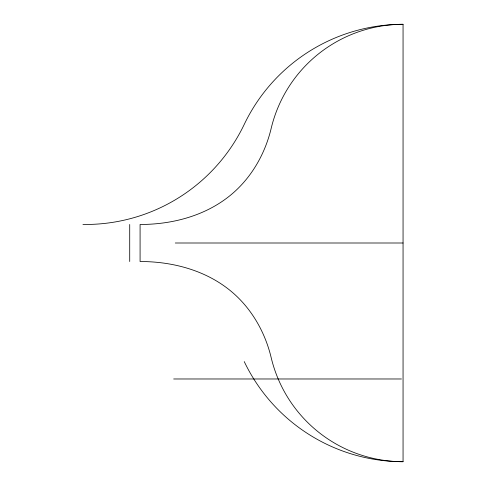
<?xml version="1.0" encoding="UTF-8"?>
<svg xmlns="http://www.w3.org/2000/svg" width="486" height="486" viewBox="0 0 486 486"><rect width="100%" height="100%" fill="white"/><g stroke="black" fill="none" stroke-linecap="round" stroke-linejoin="round"><path stroke-width="0.73" d="M82.942 224.477L85.22 224.477A176.047 176.047 0 0 0 244.239 124.392A176.047 176.047 0 0 1 403.058 24.3L403.058 461.7A176.047 176.047 0 0 1 244.239 361.608M175.288 243L403.058 243M173.678 378.977L401.448 378.977M129.713 224.477L129.713 261.523M403.058 24.3A135.594 135.594 0 0 0 271.224 128.183C264.998 154.427 250.764 178.994 229.586 195.955C204.485 216.076 171.85 224.502 140.083 224.477L140.083 261.523C171.85 261.498 204.485 269.924 229.586 290.045C250.764 307.006 264.998 331.573 271.224 357.817A135.594 135.594 0 0 0 403.058 461.7"/></g></svg>
